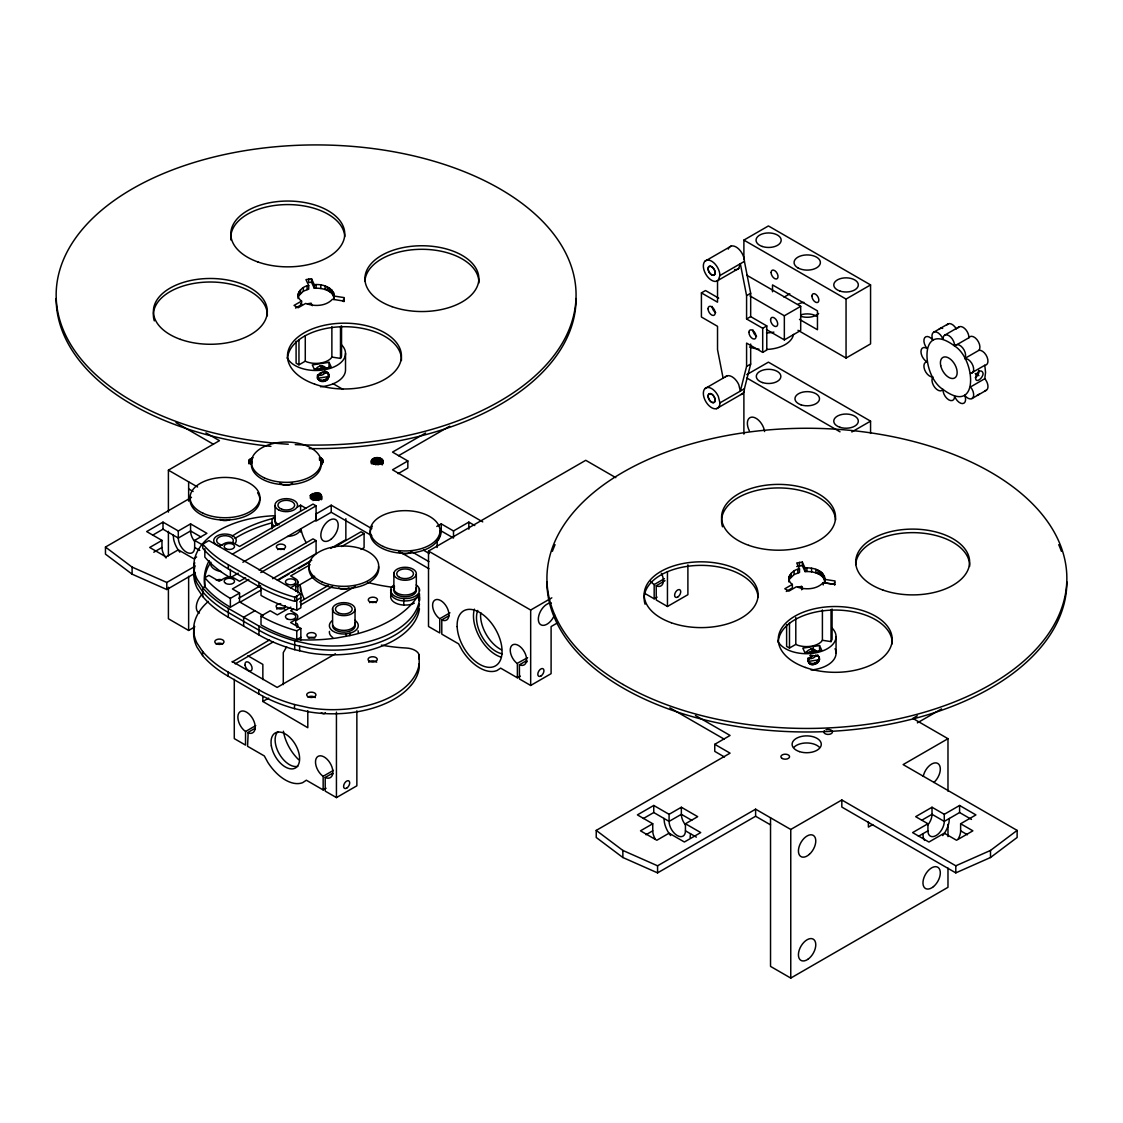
<?xml version="1.0" encoding="UTF-8"?>
<svg xmlns="http://www.w3.org/2000/svg" width="1123" height="1123" viewBox="0 0 1123 1123"><rect width="100%" height="100%" fill="white"/><g stroke="black" fill="none" stroke-linecap="round" stroke-linejoin="round"><path stroke-width="1.5" d="M195.36 573.039L166.794 589.533L132.093 574.162L132.093 567.087L105.464 547.055L191.472 497.405M381.371 645.121A116.946 67.52 0 0 0 406.203 648.013A14.445 8.338 0 0 1 419.132 654.906L419.244 667.764A86.682 50.044 0 0 1 309.05 711.884L294.521 708.641A133.623 77.15 0 0 1 258.767 693.902L228.123 676.2A133.623 77.15 0 0 1 202.589 655.565L202.589 651.452L196.988 643.058A86.682 50.044 0 0 1 208.387 601.409M228.123 676.2L228.123 672.087A133.623 77.15 0 0 1 202.589 651.452M234.286 679.317L234.286 738.611L245.53 745.111L245.544 731.508L243.677 729.978A12.283 7.089 60 0 1 239.831 711.94A12.283 7.089 60 0 1 254.009 721.373A12.283 7.089 60 0 1 248.155 732.954L247.565 746.29L264.312 755.947L267.92 762.517A38.014 21.955 60 0 0 302.733 782.619L306.34 780.218L323.157 789.932L326.077 788.248M258.767 693.902L258.767 689.775L228.123 672.087M294.521 708.641L294.521 704.528A133.623 77.15 0 0 1 258.767 689.775M300.459 591.077L300.459 586.964A14.445 8.338 0 0 0 299.63 584.844M323.157 789.932L323.157 776.288L322.329 775.726A12.283 7.089 60 0 1 316.84 757.407A12.283 7.089 60 0 1 331.046 764.833A12.283 7.089 60 0 1 326.821 778.071L325.207 777.481L325.207 791.111L336.437 797.597L356.861 785.805L356.861 710.803M336.437 797.597L336.437 712.136M419.132 659.019L419.132 654.906M947.98 791.139L947.98 738.695L903.117 764.595L1017.129 830.402L990.5 850.434L955.799 865.805L841.829 799.983L790.76 829.462L755.611 809.178L755.611 816.253L657.573 872.88L622.858 857.509L622.858 850.434L596.229 830.402L730.076 753.154L714.761 744.31L714.761 751.385L724.503 757.014M718.678 298.142L705.497 290.534L701.412 292.892L701.412 317.009L717.527 326.316L717.527 349.632L723.114 378.184M717.527 280.539L717.527 302.199L701.412 292.892M743.889 434.124L743.889 392.081M725.346 376.837A11.721 6.766 60 0 1 738.752 384.585L740.338 391.113L746.584 366.407L746.584 343.091L762.699 352.383L766.784 350.025L766.784 325.923L750.669 316.616L746.584 318.974L746.584 295.644L740.338 263.737L738.752 268.439L716.488 281.297M741.012 394.524A11.721 6.766 60 0 0 744.423 388.755L750.669 364.049L750.669 344.059M750.669 316.616L750.669 293.285L744.423 261.378A11.721 6.766 60 0 0 737.432 247.888A11.721 6.766 60 0 0 728.265 249.095M762.699 352.383L762.699 328.281L766.784 325.923M772.512 291.783L772.512 284.919L817.46 310.874L817.46 329.741L799.478 319.367M947.98 868.079L947.98 887.31L790.76 978.077L770.532 966.398L770.532 817.783M947.98 836.607L947.98 824.366M1017.129 830.402L1017.129 837.477L990.5 857.509L955.799 872.88L841.829 807.058L841.829 799.983M272.047 526.743L271.892 528.919L271.892 522.434A14.445 8.338 0 0 0 274.475 526.476M949.37 818.442L948.935 822.668A18.782 10.837 -60 0 1 942.744 835.554M690.519 833.757L690.084 837.477M984.787 378.704L985.559 372.429L984.787 365.27A8.24 4.759 60 0 0 987.187 357.311A8.24 4.759 60 0 0 978.975 350.292A8.24 4.759 60 0 0 977.01 339.665A8.24 4.759 60 0 0 968.896 337.756L954.606 346.01C918.109 318.792 921.604 376.149 942.969 389.414C979.467 416.633 975.971 359.29 954.606 346.01A8.24 4.759 60 0 0 948.781 335.58A8.24 4.759 60 0 0 942.969 339.3A8.24 4.759 60 0 0 934.869 331.847A8.24 4.759 60 0 0 932.89 340.199A8.24 4.759 60 0 0 924.678 337.728A8.24 4.759 60 0 0 927.079 348.467A8.24 4.759 60 0 0 920.958 351.639A8.24 4.759 60 0 0 927.079 361.901A8.24 4.759 60 0 0 924.678 369.874A8.24 4.759 60 0 0 932.89 376.893A8.24 4.759 60 0 0 934.869 387.519A8.24 4.759 60 0 0 942.969 389.414A8.24 4.759 60 0 0 948.781 399.858A8.24 4.759 60 0 0 954.606 396.138A8.24 4.759 60 0 0 962.706 403.578A8.24 4.759 60 0 0 964.671 395.24A8.24 4.759 60 0 0 972.897 397.696A8.24 4.759 60 0 0 970.497 386.958L984.787 378.704A8.24 4.759 60 0 1 987.973 386.41A8.24 4.759 60 0 1 984.969 390.678M719.913 275.528L718.327 280.231A11.721 6.766 60 0 1 704.921 272.496A11.721 6.766 60 0 1 709.062 260.171A11.721 6.766 60 0 1 719.913 275.528L744.423 261.378M248.843 463.785L249.039 460.093L253.124 457.735M314.3 284.723C323.242 283.501 336.689 288.555 333.938 299.56C334.191 290.253 321.697 287.699 314.3 288.26L314.3 284.723L311.534 278.757L305.961 279.627L308.727 285.593C301.371 286 293.664 295.784 301.582 301.062L301.582 304.6L295.531 308.081M298.058 298.55L298.676 292.317M343.877 301.666L344.256 297.623L333.938 296.023M317.893 378.409C321.136 382.746 329.334 379.069 328.379 373.777L327.102 371.783M310.327 495.482C319.114 510.361 329.193 485.066 310.327 495.482L310.327 498.303M371.418 463.785C368.891 455.531 385.498 455.531 382.971 463.785M382.971 460.963C381.623 465.526 372.766 465.526 371.418 460.963M835.035 584.507L824.717 582.907C824.97 573.6 812.476 571.046 805.079 571.607L805.079 568.07L802.313 562.104L796.74 562.974L799.506 568.94C792.15 569.361 784.444 579.131 792.361 584.409L792.361 587.947L786.311 591.442M788.837 581.896L789.441 575.664M824.717 582.907C827.469 571.902 814.021 566.848 805.079 568.07M807.872 659.299L808.153 658.05L808.63 659.089C807.1 671.961 827.791 659.271 815.705 655.018M834.656 585.013L835.035 580.97L824.717 579.37M808.434 661.615C811.676 665.953 819.86 662.275 818.906 656.983L817.628 654.99L819.383 658.008L818.92 656.899M813.347 647.873L812.041 650.793L808.602 653.039M273.605 515.752A86.682 50.044 0 0 0 197.185 579.37L202.786 587.764A133.623 77.15 0 0 0 228.32 608.399L258.964 626.087A133.623 77.15 0 0 0 294.717 640.826L309.26 644.069A86.682 50.044 0 0 0 419.441 599.949L419.37 593.702L416.9 597.436A116.75 67.408 0 0 1 349.871 635.59L336.998 637.934A116.75 67.408 0 0 1 296.767 639.647A133.623 77.15 0 0 1 261.013 624.907L261.013 616.064L270.208 610.758L277.353 614.885L290.801 607.122M418.654 599.64L419.483 597.52M296.093 341.28L296.093 363.178L298.957 364.835L305.274 361.185L307.239 362.055A17.336 10.009 0 0 0 330.92 358.391L331.875 357.072L340.494 358.405L341.546 356.145L341.546 325.824M786.619 624.486L786.619 646.385L789.483 648.041L795.8 644.391L797.765 645.262A17.336 10.009 0 0 0 821.446 641.598L822.401 640.278L831.034 641.612L832.073 639.352L832.073 609.031M328.042 378.535C332.633 370.744 318.062 369.481 317.809 377.117C317.977 383.434 327.383 382.634 328.674 377.286L328.197 376.247M322.301 366.154L319.129 369.523L314.791 369.144M812.813 655.313L808.63 659.089L812.982 655.65L818.148 656.113M209.285 560.672L207.811 563.353A116.75 67.408 0 0 0 204.835 586.585L202.786 587.764L202.786 596.608A133.623 77.15 0 0 0 228.32 617.243L258.964 634.93A133.623 77.15 0 0 0 294.717 649.684L309.26 652.912A86.682 50.044 0 0 0 419.441 608.792M327.621 372.906L322.441 372.443L318.104 375.882L317.627 374.843C315.563 381.273 325.08 383.603 328.014 378.465M286.646 646.792L283.277 652.617L283.277 684.623M298.676 295.854L303.35 291.18L308.727 289.13L308.727 285.593M342.768 300.852L343.877 299.308M789.441 579.201L794.115 574.527L799.506 572.477L799.506 568.94M834.656 582.655L833.547 584.199L823.229 582.598C816.674 589.729 805.037 590.052 796.446 586.768L788.893 591.119L784.809 588.775L792.361 584.409M808.925 662.668L807.956 660.521C809.051 666.318 817.488 665.279 819.2 660.492L818.723 659.454M321.01 463.911C324.589 462.367 322.834 457.805 319.522 457.342L319.522 460.177M809.753 655.776L810.974 654.906M153.795 552.221L161.965 547.477L161.965 540.402L146.664 531.572L163.003 522.125L178.304 530.968L190.573 523.88L206.913 533.327L194.658 540.402L194.658 547.477A11.553 6.668 60 0 1 186.488 552.193A11.553 6.668 60 0 1 178.304 538.043L178.304 530.968M645.936 834.768L652.744 830.823L652.744 823.749L637.401 814.891L653.754 805.458L669.083 814.315L669.083 821.39A11.553 6.668 60 0 0 677.253 835.54A11.553 6.668 60 0 0 685.437 830.823L685.437 823.749L697.692 816.674L681.352 807.24L669.083 814.315M301.582 301.062L294.029 305.428L298.114 307.772L305.681 303.421C314.258 306.705 325.895 306.382 332.45 299.251L344.256 301.161M168.408 512.116L168.408 470.158L219.462 440.665L205.958 432.874M152.602 535.208L163.003 529.2L163.003 522.125M161.965 540.402L149.71 547.477L166.05 556.91L178.304 549.835L193.661 558.692L196.623 556.98M300.852 597.787L294.717 601.324A133.623 77.15 0 0 1 258.964 586.571L228.32 568.884A133.623 77.15 0 0 1 202.786 548.249L202.786 544.122L208.92 540.584L300.852 593.66L300.852 607.81L296.767 610.168A133.623 77.15 0 0 1 261.013 595.429L261.013 587.062M704.921 261.252L731.27 246.049M743.889 259.174L743.889 240.097L768.413 225.948L870.564 284.919L870.564 343.891L846.054 358.04L797.976 330.288M219.139 546.48L224.235 543.532A7.229 4.169 0 0 1 234.454 543.532L239.564 546.48L313.022 504.073L316.082 505.841L316.082 519.991L242.877 562.258M132.093 567.087L166.794 582.458L195.36 565.964M297.581 506.922L300.585 505.182L306.158 508.41M425.603 433.015L392.517 452.106L407.831 460.963L407.831 468.038L398.089 473.667M398.525 455.713L449.677 426.207M232.419 554.144L316.082 505.841M263.245 615.586L239.564 601.914L230.369 607.22A133.623 77.15 0 0 1 204.835 586.585L204.835 577.727L208.92 575.369L219.139 581.265L224.235 578.317A7.229 4.169 0 0 1 234.454 578.317L239.564 581.265L245.558 577.812M331.229 505.182L315.914 514.039L315.914 521.114L331.229 512.27L331.229 505.182L371.811 528.638M407.831 460.963L392.517 469.807L482.736 521.886M204.835 548.74L204.835 557.092A133.623 77.15 0 0 0 230.369 577.727L238.244 573.179M259.048 570.021L313.022 538.858L316.082 540.626L316.082 553.611L272.608 578.71M248.843 579.454L232.419 588.943L239.564 593.07L239.564 601.914M260.803 572.548L316.082 540.626M746.584 295.644L750.669 293.285M230.369 607.22L230.369 598.377L239.564 593.07M238.792 598.222L260.62 585.63M168.408 587.287L168.408 618.759L188.636 630.452L194.686 626.957M330.738 548.403L345.856 539.672L345.856 518.7M277.353 580.086L311.717 560.251M334.135 547.308L361.03 531.783L364.091 533.551L364.091 547.701L361.087 549.442M239.887 602.321L260.803 590.235M278.729 579.889L289.187 573.853M292.177 572.126L295.167 570.4M298.156 568.673L310.102 561.767M310.116 564.715L290.632 575.959L295.742 578.906A7.229 4.169 0 0 1 295.742 584.802L295.742 591.105M341.603 546.536L364.091 533.551M784.051 297.132L789.82 293.805M290.632 587.75L295.742 584.802M254.879 610.758L243.649 617.243L243.649 626.087M296.626 586.655L314.622 576.267M202.786 544.122A133.623 77.15 0 0 0 228.32 564.757L258.964 582.444A133.623 77.15 0 0 0 294.717 597.197L300.852 593.66M749.967 295.925L784.345 315.774L800.699 306.34L800.699 330.457L784.345 339.89L766.419 329.53M299.771 601.942L328.155 585.56M293.636 609.031L290.632 610.758L295.742 613.705A7.229 4.169 0 0 1 295.742 619.601L295.742 625.497M301.132 604.693L332.605 586.529M436.791 526.462L441.241 523.88L453.51 530.968L468.824 522.111L474.762 525.55M743.889 240.097L846.054 299.069L870.564 284.919M295.742 619.601L290.632 622.549L300.852 628.445L300.852 640.04M296.626 620.275L355.093 586.515M232.208 662.051L269.562 639.913M744.423 388.755L719.913 402.904A11.721 6.766 60 0 1 709.062 405.74A11.721 6.766 60 0 1 704.921 388.642L727.185 375.784M746.584 366.407L750.669 364.049M520.3 676.102L517.38 677.787L500.633 668.129L497.026 670.515A38.014 21.955 60 0 1 462.213 650.428L458.605 643.858L441.788 634.144L441.788 619.896L442.883 620.373A11.553 6.668 60 0 0 447.544 608.652A11.553 6.668 60 0 0 434.222 600.608A11.553 6.668 60 0 0 438.293 617.594L439.753 618.717L439.753 632.965L428.509 626.48L428.509 551.07L585.743 460.304L615.783 477.64M235.184 663.875L273.071 642.005M261.013 616.064A133.623 77.15 0 0 0 296.767 630.803L300.852 628.445M746.781 374.647L768.413 362.153L870.564 421.139L870.564 433.394M300.852 637.288L294.717 640.826L294.717 649.684M716.488 408.674L742.836 393.471M232.208 661.475L277.156 687.416L335.426 653.783M307.8 710.747L307.8 727.718L262.852 701.468L268.692 698.099M933.634 332.24L947.924 323.986M439.753 618.717L449.958 612.821M245.544 731.508L255.749 725.612M441.788 619.896L449.088 615.685M247.565 732.659L254.865 728.448M944.569 335.23L958.86 326.975M984.787 365.27L970.497 373.538A8.24 4.759 60 0 0 972.897 365.565A8.24 4.759 60 0 0 964.671 358.546L978.975 350.292M557.134 623.068L551.098 626.564L551.098 673.66L530.674 685.465L530.674 610.042L551.828 597.829M851.81 431.962L870.564 421.139M971.928 398.581L986.233 390.327M530.674 685.465L519.43 678.966L519.416 664.802A11.553 6.668 60 0 0 525.367 653.937A11.553 6.668 60 0 0 511.625 645.697A11.553 6.668 60 0 0 517.085 663.412L527.599 657.685M644.405 593.169L654.176 598.812L654.176 584.564L664.395 578.668M323.157 776.288L333.377 770.392M687.894 564.869L687.894 594.685L667.455 606.476L656.225 599.991L656.225 585.743L664.984 580.689M519.416 664.802L526.715 660.591M325.207 777.481L332.492 773.27M654.176 598.812L657.095 597.127M714.761 744.31L730.076 735.453L695.488 715.505M643.353 818.527L653.754 812.533L669.083 821.39L681.352 814.315L691.74 820.309M652.744 823.749L640.489 830.823L656.829 840.257L669.083 833.182L684.384 842.011L700.738 832.578L685.437 823.749M622.858 850.434L657.573 865.805L755.611 809.178M917.365 715.786L912.831 718.397L947.98 738.695M917.365 722.861L941.551 708.908M872.768 824.577L868.388 827.104L868.388 822.05M932.02 807.24L915.68 816.674L927.935 823.749L927.935 830.823A11.553 6.668 -60 0 0 936.105 835.54A11.553 6.668 -60 0 0 944.275 821.39L944.275 814.315L932.02 807.24L932.02 814.315A11.553 6.668 -60 0 1 927.935 824.844M921.618 820.309L932.02 814.315L944.275 821.39L959.589 812.547L971.479 819.411M927.935 823.749L912.592 832.606L928.932 842.039L944.275 833.182L956.543 840.257L972.883 830.823L960.628 823.749L960.628 830.823A11.553 6.668 -60 0 1 958.228 838.881M944.275 814.315L959.589 805.472L975.929 814.919L960.628 823.749M918.432 836.312L927.935 830.823M796.74 566.511L802.313 565.641L805.079 571.607M332.015 620.851A14.445 8.338 0 0 0 331.608 630.115A14.445 8.338 0 0 0 346.277 633.877L349.871 633.232A14.445 8.338 0 0 0 354.91 620.317M307.225 303.814L311.127 303.21L312.292 305.695M329.025 362.336L312.292 364.933L314.538 369.762L331.271 367.179L329.025 362.336L329.025 367.053M317.318 378.311L329.025 376.5M797.751 587.02L801.668 586.417L802.819 588.901M819.565 645.543L802.819 648.139L805.065 652.968L821.811 650.385L819.565 645.543L819.565 650.259M807.844 661.517L819.565 659.692M314.3 288.26L311.534 282.294L308.671 282.519L308.671 278.981M317.402 493.123L317.402 500.198L314.412 500.198L314.412 493.123M393.303 585.462A14.445 8.338 0 0 0 403.789 598.573L407.565 598.489A14.445 8.338 0 0 0 416.198 584.943M391.548 593.885A14.445 8.338 0 0 0 403.789 605.072L407.565 604.974A14.445 8.338 0 0 0 414.345 603.163M808.223 653.081L805.317 652.351M194.728 562.693A86.682 50.044 0 0 0 197.185 583.497L202.786 591.891A133.623 77.15 0 0 0 228.32 612.526L258.964 630.214A133.623 77.15 0 0 0 294.717 644.967L309.26 648.196A86.682 50.044 0 0 0 419.441 604.076M294.521 704.528L309.05 707.757A86.682 50.044 0 0 0 419.244 663.637M656.225 585.743L657.502 586.276A11.553 6.668 60 0 0 661.377 573.277M975.227 373.538L978.905 375.672M746.879 275.275L800.699 306.34M746.584 318.974L762.699 328.281M746.893 378.044L840.032 431.822M332.857 383.547L342.964 389.4M441.241 523.88L441.241 530.968L453.51 538.043L453.51 530.968M428.509 551.07L530.674 610.042M423.329 550.102L429.267 553.527M412.394 552.081L428.93 561.626M175.974 422.641L213.468 444.273M331.229 512.27L371.811 535.713M400.364 552.207L428.93 568.701M669.912 707.827L724.054 739.06M168.408 470.158L197.578 487.003M188.636 488.912L193.114 491.495M755.611 816.253L770.532 824.858M200.975 536.962L190.573 530.968L178.304 538.043L163.003 529.2M194.658 540.402L203.024 545.231M194.658 547.477L199.782 550.438M685.437 830.823L696.358 837.126M247.818 655.734L262.852 664.409L262.852 679.569M960.628 830.823L967.436 834.768M654.176 584.564L652.898 583.609A11.553 6.668 60 0 1 650.779 581.279M300.473 303.757L301.582 304.6M622.858 857.509L596.229 837.477L596.229 830.402M132.093 574.162L105.464 554.13L105.464 547.055M202.786 596.608L197.185 588.213A86.682 50.044 0 0 1 194.728 567.41M202.589 655.565L196.988 647.171A86.682 50.044 0 0 1 194.518 626.367M817.109 661.728L817.586 662.738M814.526 663.216L814.989 664.226M811.648 663.496L812.111 664.507M809.234 662.514L809.711 663.525M328.379 373.706L328.857 374.801L327.916 372.682M324.701 370.801L325.165 371.811M326.582 378.521L327.06 379.532M324 380.009L324.463 381.02M321.108 380.29L321.585 381.301M318.707 379.307L319.185 380.318M317.43 377.314L318.385 379.462M248.843 460.963L251.734 463.841L251.734 458.072M922.811 833.785L923.288 837.477A18.782 10.837 -60 0 0 924.608 840.411M663.96 818.428L664.437 822.668A18.782 10.837 60 0 0 670.613 835.554M719.913 402.904L718.327 396.377A11.721 6.766 60 0 0 704.921 388.642M173.223 535.095L173.658 539.321A18.782 10.837 60 0 0 179.848 552.207M419.37 597.829L419.412 600.945M990.5 850.434L990.5 857.509M959.589 805.472L959.589 812.547M955.799 865.805L955.799 872.88M846.054 299.069L846.054 358.04M836.045 636.601L836.045 653.109M831.034 609.592L831.034 641.612M824.324 575.664L824.324 579.201M823.229 582.598L823.229 584.957M822.527 573.151L822.527 576.689M822.401 609.943L822.401 640.278M820.899 571.916L820.899 575.453M819.65 570.989L819.65 574.527M818.035 570.273L818.035 573.811M815.916 569.333L815.916 572.87M811.564 568.294L811.564 571.832M806.89 567.929L806.89 571.467M802.313 562.104L802.313 565.641M801.668 586.417L801.668 589.786M799.45 562.328L799.45 565.866M797.863 569.333L797.863 572.87M795.8 617.439L795.8 644.391M794.115 570.989L794.115 574.527M791.252 573.151L791.252 576.689M790.76 829.462L790.76 978.077M790.227 574.569L790.227 578.106M789.483 622.76L789.483 648.041M789.174 576.829L789.174 580.366M784.345 315.774L784.345 339.89M681.352 807.24L681.352 814.315A11.553 6.668 60 0 0 685.437 824.844M667.455 571.593L667.455 606.476M657.573 865.805L657.573 872.88M653.754 805.458L653.754 812.533M517.38 663.581L517.38 677.787M468.824 522.111L468.824 529.2M437.156 540.402L437.156 547.477M419.342 588.859L419.342 591.217M419.37 593.702L419.342 600.061A14.445 8.338 0 0 0 418.219 597.983M416.324 574.358A11.272 6.499 0 0 1 398.609 579.075A11.272 6.499 0 0 1 400.378 567.859A11.272 6.499 0 0 1 416.324 574.358L416.324 589.098M403.789 598.573L403.789 605.072M393.878 573.165L393.878 587.919M382.775 460.093L382.775 462.929M382.199 459.293L382.199 464.95M381.273 458.605L381.273 464.262M380.079 458.072L380.079 463.729M378.69 457.735L378.69 464.81M377.188 457.623L377.188 464.697M375.7 457.735L375.7 464.81M374.31 458.072L374.31 463.729M373.103 458.605L373.103 464.262M372.19 459.293L372.19 463.532M371.615 460.093L371.615 462.929M355.036 609.733A11.272 6.499 0 0 1 337.321 614.463A11.272 6.499 0 0 1 339.09 603.233A11.272 6.499 0 0 1 355.036 609.733L355.036 624.472A11.272 6.499 0 0 1 344.27 632.151A11.272 6.499 0 0 1 332.59 625.062M349.871 633.232L349.871 635.59M346.277 633.877L346.277 636.236M345.519 353.394L345.519 369.902A29.619 17.098 0 0 1 320.546 386.789M340.494 326.386L340.494 358.405M333.559 292.317L333.559 295.854M332.59 608.554L332.59 623.293A11.272 6.499 0 0 0 344.27 630.382A11.272 6.499 0 0 0 354.924 622.788M331.748 289.804L331.748 293.342M331.875 326.737L331.875 357.072M330.12 288.569L330.12 292.106M328.885 287.642L328.885 291.18M327.256 286.927L327.256 290.464M325.137 285.986L325.137 289.523M322.891 459.883L322.891 462.704M322.161 458.872L322.161 464.529M321.683 496.338L321.683 499.174M321.487 495.482L321.487 499.721M321.01 458.016L321.01 463.673M320.911 494.667L320.911 498.921M320.785 284.933L320.785 288.485M319.999 493.98L319.999 499.637M318.792 493.446L318.792 500.535M316.11 284.582L316.11 288.12M315.914 493.011L315.914 500.086M313.022 493.446L313.022 500.535M311.815 493.98L311.815 499.637M311.534 278.757L311.534 282.294M310.903 494.667L310.903 498.921M307.084 285.986L307.084 289.523M305.274 335.917L305.274 361.185M303.35 287.642L303.35 291.18M300.585 505.182L300.585 510.853M300.655 528.975L300.655 532.12M300.473 289.804L300.473 293.342M299.63 646.076L299.63 650.793M299.448 291.222L299.448 294.759M298.957 339.553L298.957 364.835M298.409 293.482L298.409 297.019M297.862 581.854L297.862 592.874M296.767 596.018L296.767 610.168M296.767 630.803L296.767 639.647M294.717 597.197L294.717 601.324M275.051 505.743L275.051 520.496M262.852 696.414L262.852 701.468M258.964 582.444L258.964 586.571M258.964 626.087L258.964 634.93M250.541 458.605L250.541 464.262M249.615 459.293L249.615 463.532M249.039 460.093L249.039 462.929M230.369 569.375L230.369 577.727M228.32 564.757L228.32 568.884M228.32 608.399L228.32 617.243M190.573 523.88L190.573 530.968A11.553 6.668 60 0 0 194.658 541.497M188.636 481.837L188.636 501.139M188.636 576.281L188.636 630.452M168.408 531.347L168.408 555.829M166.794 582.458L166.794 589.533M835.049 648.687A29.619 17.098 0 0 1 811.073 669.996M832.087 628.052A29.619 17.098 0 0 1 817.769 652.393A29.619 17.098 0 0 1 777.832 641.022M810.624 648.926A8.38 4.843 0 0 1 813.698 650.694M815.831 655.818A5.783 4.562 -24.9 0 1 808.097 658.317M805.907 653.221A5.783 4.562 -24.9 0 1 811.564 649.15A5.783 4.562 -24.9 0 1 816.66 652.154M954.606 346.01A8.24 4.759 60 0 1 962.706 347.919A8.24 4.759 60 0 1 964.671 358.546M978.779 370.393A5.194 3.004 -60 0 1 975.227 377.791M957.947 327.916A8.24 4.759 60 0 1 964.643 328.463A8.24 4.759 60 0 1 968.896 337.756M946.984 324.898A8.24 4.759 60 0 1 956.375 329.025M938.982 329.474A8.24 4.759 60 0 1 942.66 328.421M979.186 394.019A8.24 4.759 60 0 1 977.01 395.324M793.498 334.401A28.889 16.677 0 0 1 766.504 349.45M758.98 349.155A28.889 16.677 0 0 1 749.532 346.979M773.901 332.113A28.889 16.677 0 0 1 766.504 332.941M576.071 298.55A259.96 150.089 0 0 1 309.19 448.582M270.91 446.35A259.96 150.089 0 0 1 56.15 298.55M288.274 444.231A259.96 150.089 0 0 1 104.818 207.573A259.96 150.089 0 0 1 551.94 231.857A259.96 150.089 0 0 1 295.251 444.61M154.314 320.883A56.978 32.904 0 0 1 205.93 282.112A56.978 32.904 0 0 1 267.302 315.802M230.959 240.027A56.978 32.904 0 0 1 284.863 204.625A56.978 32.904 0 0 1 344.733 236.672M364.919 281.283A56.978 32.904 0 0 1 423.427 249.306A56.978 32.904 0 0 1 478.833 283.08M287.488 358.714A56.978 32.904 0 0 1 346.01 326.723A56.978 32.904 0 0 1 401.416 360.511M1066.85 581.896A259.96 150.089 0 0 1 806.89 731.985A259.96 150.089 0 0 1 546.929 581.896M552.376 551.323A259.96 150.089 0 0 1 555.043 544.683M1058.736 544.683A259.96 150.089 0 0 1 1061.403 551.323M645.093 604.23A56.978 32.904 0 0 1 695.235 565.543A56.978 32.904 0 0 1 758.081 597.436M722.51 526.799A56.978 32.904 0 0 1 772.652 488.112A56.978 32.904 0 0 1 835.512 520.019M855.698 564.63A56.978 32.904 0 0 1 914.206 532.653A56.978 32.904 0 0 1 969.612 566.427M778.267 642.061A56.978 32.904 0 0 1 836.775 610.07A56.978 32.904 0 0 1 892.181 643.858M749.378 430.895A12.269 7.089 60 0 1 752.41 417.124A12.269 7.089 60 0 1 764.595 431.555M715.716 312.615A5.054 2.92 60 0 1 712.136 306.425M756.565 336.212A5.054 2.92 60 0 1 753 330.008M738.752 268.439A11.721 6.766 60 0 1 734.61 269.52M292.527 483.157A7.229 4.169 0 0 1 280.02 483.157M319.62 458.619A34.897 20.144 0 0 1 288.709 484.659A34.897 20.144 0 0 1 251.819 461.356M204.681 578.247A116.75 67.408 0 0 1 207.811 567.48L210.759 562.118A14.445 8.338 0 0 0 221.301 571.607M235.072 538.366A116.75 67.408 0 0 1 271.598 522.925M216.332 580.296A4.618 2.667 0 0 1 221.919 579.875M416.9 597.436A14.445 8.338 0 0 1 407.565 600.847L403.789 600.945A14.445 8.338 0 0 1 391.548 589.757M416.198 587.399A11.272 6.499 0 0 1 404.083 594.979A11.272 6.499 0 0 1 394.524 586.262M232.391 535.98A116.75 67.408 0 0 1 274.756 517.984M296.893 623.419A7.229 4.169 0 0 1 296.893 627.589M230.369 598.377A133.623 77.15 0 0 1 204.835 577.727M308.264 638.089A4.618 2.667 0 0 1 314.805 638.089M277.676 549.596A4.618 2.667 0 0 1 284.217 549.596M306.2 542.662A116.946 67.52 0 0 1 300.936 528.961M393.036 587.301A116.946 67.52 0 0 1 367.403 582.36M279.066 524.904A11.272 6.499 0 0 1 275.177 518.798M277.072 525.424A11.272 6.499 0 0 1 275.177 520.567M332.717 637.485A14.445 8.338 0 0 1 329.432 631.393M358.055 630.719A14.445 8.338 0 0 1 358.195 632.895M272.721 526.912A14.445 8.338 0 0 1 271.892 524.792L272.047 520.258A14.445 8.338 0 0 1 275.177 516.327M300.515 529.579A14.445 8.338 0 0 1 287.586 536.457M369.607 602.672A4.618 2.667 0 0 1 376.135 602.672M416.198 589.168A11.272 6.499 0 0 1 404.083 596.748A11.272 6.499 0 0 1 394.524 588.031M220.262 546.452A11.272 6.499 0 0 1 214.76 537.819A11.272 6.499 0 0 1 229.71 534.632A11.272 6.499 0 0 1 235.212 543.265M222.466 545.16A8.38 4.843 0 0 1 217.244 538.689A8.38 4.843 0 0 1 228.853 536.247A8.38 4.843 0 0 1 232.054 543.139M923.246 776.33A12.283 7.089 -60 0 1 937.775 763.443A12.283 7.089 -60 0 1 933.887 782.464M655.144 838.881A11.553 6.668 60 0 1 652.744 830.823M825.966 729.753A4.338 2.499 0 0 1 832.396 731.48A4.338 2.499 0 0 1 827.384 734.386A4.338 2.499 0 0 1 824.38 730.666M794.045 747.174A14.585 8.422 0 0 1 819.313 747.174M257.602 492.758A34.897 20.144 0 0 1 228.559 519.977A34.897 20.144 0 0 1 190.531 496.745M230.103 519.402A7.229 4.169 0 0 1 219.883 519.402M439.823 531.095A34.897 20.144 0 0 1 400.686 553.148A34.897 20.144 0 0 1 372.387 526.14M411.355 551.758A7.229 4.169 0 0 1 398.847 551.758M341.546 344.845A29.619 17.098 0 0 1 327.242 369.186A29.619 17.098 0 0 1 287.306 357.816M320.097 365.719A8.38 4.843 0 0 1 323.157 367.488M325.951 371.418A5.783 4.562 -24.9 0 1 317.556 375.11M315.381 370.014A5.783 4.562 -24.9 0 1 321.024 365.944A5.783 4.562 -24.9 0 1 326.133 368.948M166.05 558.005A11.553 6.668 60 0 1 161.965 547.477M441.241 530.968A11.553 6.668 -60 0 1 437.156 541.497M199.417 613.046A12.283 7.089 -60 0 1 202 594.446M297.82 766.321A20.228 11.679 60 0 1 279.304 753.94A20.228 11.679 60 0 1 277.844 731.719M298.69 759.71A32.342 18.67 60 0 1 283.389 731.241M304.291 599.177A116.946 67.52 0 0 1 300.346 586.894M285.2 605.634A4.618 2.667 0 0 1 281.536 608.961A4.618 2.667 0 0 1 276.132 606.56A4.618 2.667 0 0 1 280.736 603.655M254.472 729.641A4.338 2.499 -60 0 1 255.3 728.883M332.099 774.463A4.338 2.499 -60 0 1 332.941 773.705M308.053 697.046A4.618 2.667 0 0 1 315.324 697.608M276.735 609.115A4.618 2.667 0 0 1 284.737 609.115M325.361 712.656A5.054 2.92 60 0 1 321.346 712.698M216.135 643.97A4.618 2.667 0 0 1 222.663 643.97M368.667 662.191A4.618 2.667 0 0 1 376.668 662.191M348.916 588.003A7.229 4.169 0 0 1 338.711 588.003M378.535 566.483A34.897 20.144 0 0 1 342.824 588.677A34.897 20.144 0 0 1 309.358 565.346M501.434 649.782A27.514 15.876 60 0 1 480.714 612.639M502.318 653.825A27.514 15.876 60 0 1 481.978 636.516A27.514 15.876 60 0 1 477.752 610.435M526.322 662.331A4.338 2.499 -60 0 1 527.164 661.573M554.523 614.842A12.283 7.089 -60 0 1 542.662 625.357A12.283 7.089 -60 0 1 539.489 613.509A12.283 7.089 -60 0 1 551.351 602.981M500.704 657.025A31.781 18.347 60 0 1 474.383 609.143M818.625 313.485A13.153 7.594 0 0 1 800.657 316.265M797.92 304.319A13.153 7.594 0 0 1 803.829 302.354M800.657 314.903A13.153 7.594 0 0 1 816.533 316.11M940.695 365.551A11.848 6.836 60 0 0 954.704 377.974A11.848 6.836 60 0 0 950.956 359.627A11.848 6.836 60 0 0 940.695 365.551M978.947 371.432A5.222 3.383 -67 0 0 975.747 378.1A5.222 2.597 -53.9 0 0 978.947 379.939A5.222 2.597 -53.9 0 0 983.116 373.833A5.222 3.383 -67 0 0 978.947 371.432M314.622 384.108A56.978 32.904 0 0 0 401.416 356.974A56.978 32.904 0 0 0 317.318 327.144A56.978 32.904 0 0 0 314.622 384.108M392.053 306.677A56.978 32.904 0 0 0 478.833 279.543A56.978 32.904 0 0 0 394.735 249.727A56.978 32.904 0 0 0 392.053 306.677M257.953 261.982A56.978 32.904 0 0 0 344.733 234.847A56.978 32.904 0 0 0 260.634 205.018A56.978 32.904 0 0 0 257.953 261.982M180.522 339.399A56.978 32.904 0 0 0 267.302 312.264A56.978 32.904 0 0 0 183.217 282.449A56.978 32.904 0 0 0 180.522 339.399M623.068 684.483A259.96 150.089 0 0 0 1057.992 617.201A259.96 150.089 0 0 0 739.608 433.38A259.96 150.089 0 0 0 623.068 684.483M805.402 667.455A56.978 32.904 0 0 0 892.181 640.321A56.978 32.904 0 0 0 808.097 610.491A56.978 32.904 0 0 0 805.402 667.455M882.832 590.024A56.978 32.904 0 0 0 969.612 562.89A56.978 32.904 0 0 0 885.514 533.074A56.978 32.904 0 0 0 882.832 590.024M748.718 545.329A56.978 32.904 0 0 0 835.512 518.194A56.978 32.904 0 0 0 751.413 488.365A56.978 32.904 0 0 0 748.718 545.329M671.301 622.746A56.978 32.904 0 0 0 758.081 595.611A56.978 32.904 0 0 0 673.997 565.795A56.978 32.904 0 0 0 671.301 622.746M839.906 427.273A12.283 7.089 0 0 0 858.323 421.125A12.283 7.089 0 0 0 839.906 414.991A12.283 7.089 0 0 0 839.906 427.273M762.447 382.55A12.283 7.089 0 0 0 780.864 376.402A12.283 7.089 0 0 0 762.447 370.267A12.283 7.089 0 0 0 762.447 382.55M801.092 404.856A12.283 7.089 0 0 0 819.509 398.721A12.283 7.089 0 0 0 801.092 392.587A12.283 7.089 0 0 0 801.092 404.856M708.052 308.783A5.054 2.92 60 0 0 713.414 315.451A5.054 2.92 60 0 0 713.414 308.306A5.054 2.92 60 0 0 708.052 308.783M708.052 268.678A5.054 2.92 60 0 0 713.414 275.36A5.054 2.92 60 0 0 713.414 268.2A5.054 2.92 60 0 0 708.052 268.678M708.178 269.169A4.913 2.836 60 0 0 713.667 275.163A4.913 2.836 60 0 0 713.035 267.892A4.913 2.836 60 0 0 708.178 269.169M708.178 396.545A4.913 2.836 60 0 0 713.667 402.553A4.913 2.836 60 0 0 713.035 395.282A4.913 2.836 60 0 0 708.178 396.545M748.915 332.366A5.054 2.92 60 0 0 754.277 339.048A5.054 2.92 60 0 0 754.277 331.889A5.054 2.92 60 0 0 748.915 332.366M708.052 396.068A5.054 2.92 60 0 0 713.414 402.736A5.054 2.92 60 0 0 713.414 395.591A5.054 2.92 60 0 0 708.052 396.068M264.256 477.822A34.897 20.144 0 0 0 320.729 465.385A34.897 20.144 0 0 0 273.844 443.374A34.897 20.144 0 0 0 264.256 477.822M370.562 602.153A4.618 2.667 0 0 0 377.496 599.836A4.618 2.667 0 0 0 370.562 597.534A4.618 2.667 0 0 0 370.562 602.153M279.066 510.151A11.272 6.499 0 0 0 297.384 506.262A11.272 6.499 0 0 0 282.378 499.047A11.272 6.499 0 0 0 279.066 510.151M399.437 577.334A8.38 4.843 0 0 0 413.278 574.808A8.38 4.843 0 0 0 402.581 569.15A8.38 4.843 0 0 0 399.437 577.334M309.218 637.569A4.618 2.667 0 0 0 316.153 635.253A4.618 2.667 0 0 0 309.218 632.937A4.618 2.667 0 0 0 309.218 637.569M225.667 583.399A5.194 3.004 0 0 0 234.37 582.051A5.194 3.004 0 0 0 227.997 578.373A5.194 3.004 0 0 0 225.667 583.399M286.955 618.773A5.194 3.004 0 0 0 295.658 617.425A5.194 3.004 0 0 0 289.285 613.748A5.194 3.004 0 0 0 286.955 618.773M278.63 549.077A4.618 2.667 0 0 0 285.565 546.761A4.618 2.667 0 0 0 278.63 544.458A4.618 2.667 0 0 0 278.63 549.077M281.775 509.238A8.38 4.843 0 0 0 294.647 505.364A8.38 4.843 0 0 0 282.406 500.872A8.38 4.843 0 0 0 281.775 509.238M338.149 612.709A8.38 4.843 0 0 0 351.99 610.196A8.38 4.843 0 0 0 341.294 604.525A8.38 4.843 0 0 0 338.149 612.709M770.56 319.873A5.054 2.92 60 0 0 775.923 326.54A5.054 2.92 60 0 0 775.923 319.395A5.054 2.92 60 0 0 770.56 319.873M809.346 854.364A12.283 7.089 -60 0 0 813.234 835.344A12.283 7.089 -60 0 0 798.72 848.23A12.283 7.089 -60 0 0 809.346 854.364M933.48 886.609A12.283 7.089 -60 0 0 938.07 867.419A12.283 7.089 -60 0 0 923.373 879.59A12.283 7.089 -60 0 0 933.48 886.609M807.872 959.309A12.283 7.089 -60 0 0 814.203 939.909A12.283 7.089 -60 0 0 799.225 950.1A12.283 7.089 -60 0 0 807.872 959.309M782.17 758.46A4.338 2.499 0 0 0 789.427 757.337A4.338 2.499 0 0 0 784.107 754.277A4.338 2.499 0 0 0 782.17 758.46M799.394 751.596A14.585 8.422 0 0 0 821.278 744.31A14.585 8.422 0 0 0 799.394 737.011A14.585 8.422 0 0 0 799.394 751.596M202.968 513.211A34.897 20.144 0 0 0 259.455 500.774A34.897 20.144 0 0 0 212.556 478.749A34.897 20.144 0 0 0 202.968 513.211M383.083 546.438A34.897 20.144 0 0 0 439.556 534.001A34.897 20.144 0 0 0 392.671 511.976A34.897 20.144 0 0 0 383.083 546.438M331.355 538.97A12.283 7.089 -60 0 0 335.945 519.781A12.283 7.089 -60 0 0 321.248 531.951A12.283 7.089 -60 0 0 331.355 538.97M225.667 548.6A5.194 3.004 0 0 0 234.37 547.252A5.194 3.004 0 0 0 227.997 543.574A5.194 3.004 0 0 0 225.667 548.6M288.035 584.465A5.194 3.004 0 0 0 295.84 581.854A5.194 3.004 0 0 0 288.035 579.257A5.194 3.004 0 0 0 288.035 584.465M271.345 745.826A20.228 11.679 60 0 0 294.9 768.258A20.228 11.679 60 0 0 289.748 737.32A20.228 11.679 60 0 0 271.345 745.826M308.053 696.709A4.618 2.667 0 0 0 315.788 695.502A4.618 2.667 0 0 0 310.13 692.245A4.618 2.667 0 0 0 308.053 696.709M369.397 661.293A4.618 2.667 0 0 0 377.131 660.099A4.618 2.667 0 0 0 371.474 656.829A4.618 2.667 0 0 0 369.397 661.293M216.135 643.633A4.618 2.667 0 0 0 223.87 642.426A4.618 2.667 0 0 0 218.199 639.169A4.618 2.667 0 0 0 216.135 643.633M346.796 788.065A4.338 2.499 -60 0 0 349.225 781.215A4.338 2.499 -60 0 0 343.933 784.57A4.338 2.499 -60 0 0 346.796 788.065M245.053 665.223A5.054 2.92 60 0 0 250.934 670.824A5.054 2.92 60 0 0 249.643 663.089A5.054 2.92 60 0 0 245.053 665.223M321.796 581.812A34.897 20.144 0 0 0 378.269 569.375A34.897 20.144 0 0 0 331.383 547.35A34.897 20.144 0 0 0 321.796 581.812M677.815 596.959A4.338 2.499 -60 0 0 680.257 590.108A4.338 2.499 -60 0 0 674.951 593.463A4.338 2.499 -60 0 0 677.815 596.959M541.033 675.934A4.338 2.499 -60 0 0 543.462 669.083A4.338 2.499 -60 0 0 538.156 672.438A4.338 2.499 -60 0 0 541.033 675.934M457.145 626.606A31.781 18.347 60 0 0 491.72 667.202A31.781 18.347 60 0 0 489.909 621.258A31.781 18.347 60 0 0 457.145 626.606M797.92 267.878A13.153 7.594 0 0 0 819.944 264.466A13.153 7.594 0 0 0 803.829 255.174A13.153 7.594 0 0 0 797.92 267.878M771.094 272.524A4.913 2.836 60 0 0 776.302 279.009A4.913 2.836 60 0 0 776.302 272.061A4.913 2.836 60 0 0 771.094 272.524M811.929 296.107A4.913 2.836 60 0 0 817.137 302.578A4.913 2.836 60 0 0 817.137 295.644A4.913 2.836 60 0 0 811.929 296.107M762.32 246.484A12.564 7.257 0 0 0 781.173 240.21A12.564 7.257 0 0 0 762.32 233.921A12.564 7.257 0 0 0 762.32 246.484M839.906 291.054A12.283 7.089 0 0 0 858.323 284.919A12.283 7.089 0 0 0 839.906 278.785A12.283 7.089 0 0 0 839.906 291.054"/></g></svg>
